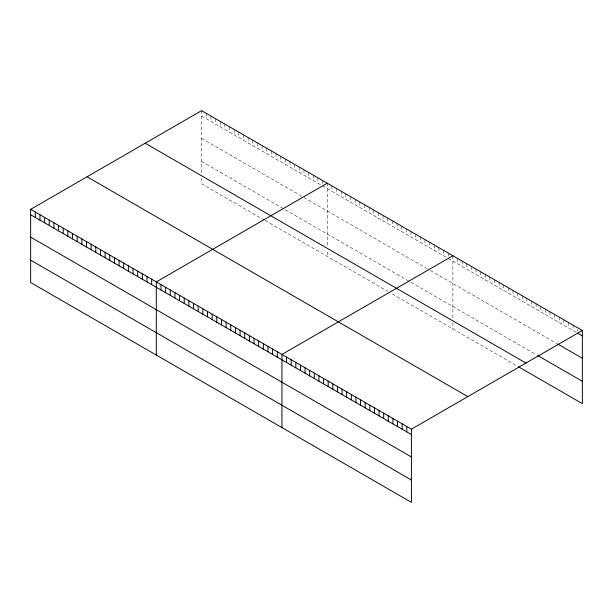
<?xml version="1.0" encoding="UTF-8"?>
<svg xmlns="http://www.w3.org/2000/svg" width="613" height="613" viewBox="0 0 613 613"><rect width="100%" height="100%" fill="white"/><g stroke="black" fill="none" stroke-linecap="round" stroke-linejoin="round"><path stroke-width="0.46" stroke-dasharray="3.06 2.3" d="M201.593 116.056L321.036 185.019M322.584 185.915L446.685 257.567M448.241 258.464L576.182 332.33M201.593 138.423L303.197 197.087M303.971 197.532L427.299 268.732M430.395 270.525L556.918 343.571M201.593 161.464L283.804 208.926M285.359 209.822L409.453 281.474M411.009 282.371L536.114 354.598M264.418 220.098L201.593 183.823L201.593 175.77M265.191 220.542L387.738 291.298M392.397 293.979L517.617 366.283M577.73 329.618L577.73 331.418M573.101 325.143L573.101 330.553M568.481 322.476L568.481 327.878M563.853 319.81L563.853 325.212M559.232 317.136L559.232 322.545M554.612 314.469L554.612 319.871M549.984 311.802L549.984 317.205M545.363 309.128L545.363 314.538M540.735 306.462L540.735 311.864M536.114 303.787L536.114 309.197M531.494 301.121L531.494 306.523M526.866 298.454L526.866 303.856M522.245 295.78L522.245 301.19M517.617 293.114L517.617 298.516M512.997 290.447L512.997 295.849M508.376 287.773L508.376 293.183M503.748 285.106L503.748 290.508M499.128 282.432L499.128 287.842M494.507 279.766L494.507 285.168M489.879 277.099L489.879 282.501M485.258 274.425L485.258 279.834M480.63 271.758L480.63 277.16M476.01 269.092L476.01 274.494M471.389 266.417L471.389 271.827M466.761 263.751L466.761 269.153M462.141 261.084L462.141 266.486M457.513 258.41L457.513 263.82M452.892 255.744L452.892 319.963M452.892 322.653L452.892 328.913M448.241 253.054L448.241 256.655M443.582 250.372L443.582 255.774M438.931 247.683L438.931 253.085M434.28 244.993L434.28 250.403M429.621 242.311L429.621 247.713M424.97 239.622L424.97 245.024M420.319 236.932L420.319 242.342M415.66 234.25L415.66 239.652M411.009 231.561L411.009 236.963M406.358 228.871L406.358 234.281M401.699 226.189L401.699 231.591M397.048 223.5L397.048 228.902M392.397 220.81L392.397 226.22M387.738 218.128L387.738 223.53M383.087 215.439L383.087 220.849M378.436 212.757L378.436 218.159M373.777 210.067L373.777 215.469M369.126 207.378L369.126 212.788M364.474 204.696L364.474 210.098M359.816 202.006L359.816 207.409M355.165 199.317L355.165 204.727M350.513 196.635L350.513 202.037M345.855 193.946L345.855 199.348M341.203 191.256L341.203 196.666M336.552 188.574L336.552 193.976M331.894 185.885L331.894 191.287M327.242 183.195L327.242 246.526M327.242 251.897L327.242 256.364M322.584 180.513L322.584 185.019M317.932 177.824L317.932 183.233M313.281 175.142L313.281 180.544M308.623 172.452L308.623 177.854M303.971 169.763L303.971 175.172M299.32 167.081L299.32 172.483M294.661 164.391L294.661 169.793M290.01 161.702L290.01 167.111M285.359 159.02L285.359 164.422M280.7 156.33L280.7 161.732M276.049 153.641L276.049 159.051M271.398 150.959L271.398 156.361M266.739 148.269L266.739 153.671M262.088 145.58L262.088 150.99M257.437 142.898L257.437 148.3M252.778 140.208L252.778 145.618M248.127 137.527L248.127 142.929M243.476 134.837L243.476 140.239M238.817 132.147L238.817 137.557M234.166 129.466L234.166 134.868M229.515 126.776L229.515 132.178M224.856 124.087L224.856 129.496M220.205 121.405L220.205 126.807M215.554 118.715L215.554 124.117M210.895 116.026L210.895 121.435M206.244 113.344L206.244 118.746M201.593 110.654L201.593 174.881"/><path stroke-width="0.92" d="M30.65 209.347L411.407 429.177L411.407 502.346L30.65 282.516L30.65 209.347L201.593 110.654L582.35 330.484L582.35 403.653L518.391 366.727M327.242 183.195L156.3 281.888L156.3 355.057M452.892 255.744L281.949 354.437L281.949 427.606M411.407 429.177L582.35 330.484M577.73 333.219L582.35 335.886M557.692 344.016L582.35 358.253M537.655 355.486L582.35 381.294M145.181 143.22L525.939 363.049M87.061 176.782L467.819 396.611M30.65 214.749L411.407 434.579M30.65 237.116L411.407 456.946M30.65 260.157L411.407 479.987M406.787 426.51L406.787 431.912M402.166 423.836L402.166 429.246M397.538 421.169L397.538 426.571M392.918 418.495L392.918 423.905M388.29 415.829L388.29 421.231M383.669 413.162L383.669 418.564M379.049 410.488L379.049 415.898M374.42 407.821L374.42 413.223M369.8 405.155L369.8 410.557M365.172 402.48L365.172 407.89M360.551 399.814L360.551 405.216M355.931 397.14L355.931 402.549M351.303 394.473L351.303 399.875M346.682 391.807L346.682 397.209M342.054 389.132L342.054 394.542M337.434 386.466L337.434 391.868M332.813 383.799L332.813 389.201M328.185 381.125L328.185 386.535M323.564 378.459L323.564 383.861M318.936 375.792L318.936 381.194M314.316 373.118L314.316 378.527M309.695 370.451L309.695 375.853M305.067 367.777L305.067 373.187M300.447 365.11L300.447 370.513M295.818 362.444L295.818 367.846M291.198 359.77L291.198 365.179M286.577 357.103L286.577 362.505M277.298 351.747L277.298 357.149M272.647 349.058L272.647 354.467M267.988 346.376L267.988 351.778M263.337 343.686L263.337 349.088M258.686 340.997L258.686 346.406M254.027 338.315L254.027 343.717M249.376 335.625L249.376 341.027M244.725 332.936L244.725 338.345M240.066 330.254L240.066 335.656M235.415 327.564L235.415 332.974M230.764 324.882L230.764 330.284M226.105 322.193L226.105 327.595M221.454 319.503L221.454 324.913M216.803 316.821L216.803 322.223M212.144 314.132L212.144 319.534M207.493 311.442L207.493 316.852M202.842 308.76L202.842 314.163M198.183 306.071L198.183 311.473M193.532 303.381L193.532 308.791M188.873 300.699L188.873 306.102M184.222 298.01L184.222 303.412M179.571 295.32L179.571 300.73M174.912 292.639L174.912 298.041M170.261 289.949L170.261 295.359M165.61 287.267L165.61 292.669M160.951 284.578L160.951 289.98M151.649 279.206L151.649 284.608M146.99 276.517L146.99 281.919M142.339 273.827L142.339 279.237M137.687 271.145L137.687 276.547M133.029 268.456L133.029 273.858M128.378 265.766L128.378 271.176M123.726 263.084L123.726 268.486M119.068 260.395L119.068 265.797M114.416 257.705L114.416 263.115M109.765 255.023L109.765 260.425M105.107 252.334L105.107 257.744M100.455 249.652L100.455 255.054M95.804 246.962L95.804 252.364M91.145 244.273L91.145 249.683M86.494 241.591L86.494 246.993M81.843 238.901L81.843 244.303M77.184 236.212L77.184 241.622M72.533 233.53L72.533 238.932M67.882 230.84L67.882 236.243M63.223 228.151L63.223 233.561M58.572 225.469L58.572 230.871M53.921 222.78L53.921 228.182M49.262 220.09L49.262 225.5M44.611 217.408L44.611 222.81M39.96 214.719L39.96 220.128M35.301 212.037L35.301 217.439"/></g></svg>
